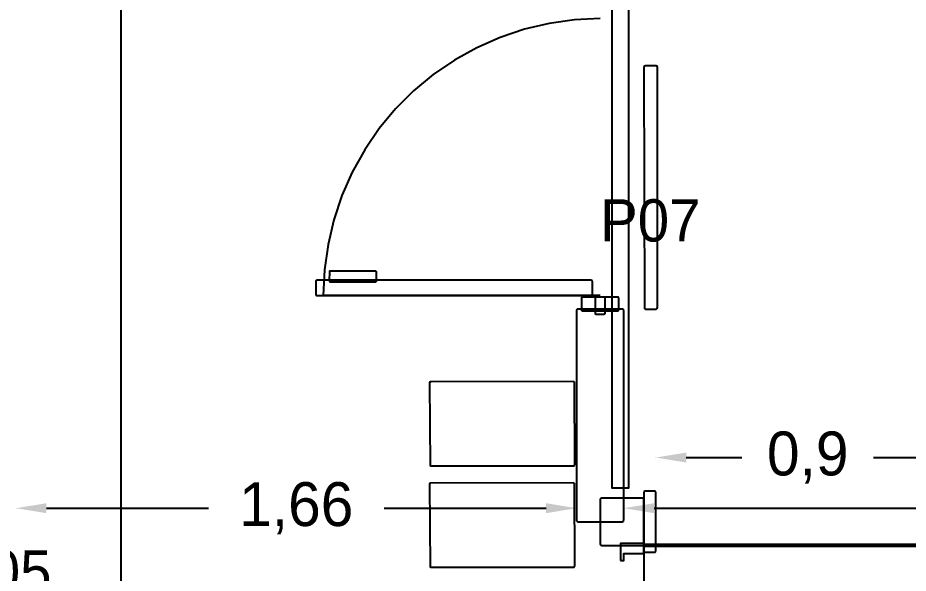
# Model space of a CAD drawing. Header units: metres. Extents: x 132.4 to 143.6, y -13.7 to 1.5.
# Drawn here: x 137.695 to 140.333, y -8.793 to -7.147 of the extents above; entities that cross this region are included whole.
import ezdxf

# ---------------------------------------------------------------- set-up
doc = ezdxf.new("R2010")
doc.units = ezdxf.units.M
for name, color, linetype in [('CORTE', 7, 'Continuous'), ('COTAS', 4, 'Continuous'), ('EJES', 3, 'Continuous'), ('TEXTOS', 7, 'Continuous'), ('VISTA', 8, 'Continuous')]:
    doc.layers.add(name, color=color, linetype=linetype)
doc.dimstyles.get("Standard").update_dxf_attribs({"dimtxt": 2.5, "dimasz": 2.5, "dimexe": 1.25, "dimexo": 0.625, "dimtad": 1, "dimcen": 2.5, "dimazin": 3, "dimtfac": 1, "dimtmove": 0, "dimatfit": 3})

# ---------------------------------------------------------------- blocks, each defined once
blk = doc.blocks.new('_CLOSEDFILLED')
at = {"color": 0, "linetype": 'BYBLOCK'}
blk.add_solid([(-1, 0.164), (0, 0), (-1, -0.164)], dxfattribs=at)
blk = doc.blocks.new('*D9')
for p, q in [((137.69, -8.6), (137.69, -8.6)), ((137.78, -8.6), (138.26, -8.6)), ((138.78, -8.6), (139.26, -8.6)), ((139.35, -8.6), (139.35, -8.6))]:
    blk.add_line(p, q)
at = {"layer": 'Defpoints'}
for p in [(137.69, -8.6), (137.69, -8.6), (139.35, -8.6)]:
    blk.add_point(p, dxfattribs=at)
at = {"layer": 'COTAS', "xscale": 0.09, "yscale": 0.09, "rotation": 180}
blk.add_blockref('_CLOSEDFILLED', (137.69, -8.6), dxfattribs=at)
at = {"layer": 'COTAS', "xscale": 0.09, "yscale": 0.09}
blk.add_blockref('_CLOSEDFILLED', (139.35, -8.6), dxfattribs=at)
at = {"layer": 'COTAS', "insert": (138.52, -8.6), "char_height": 0.13, "attachment_point": 5}
blk.add_mtext('1,66', dxfattribs=at)
blk = doc.blocks.new('*D10')
for p, q in [((139.49, -8.6), (139.49, -8.6)), ((139.58, -8.6), (140.385, -8.6)), ((140.905, -8.6), (141.71, -8.6)), ((141.8, -8.6), (141.8, -8.6))]:
    blk.add_line(p, q)
at = {"layer": 'Defpoints'}
for p in [(139.49, -8.6), (139.49, -8.6), (141.8, -8.6)]:
    blk.add_point(p, dxfattribs=at)
at = {"layer": 'COTAS', "xscale": 0.09, "yscale": 0.09, "rotation": 180}
blk.add_blockref('_CLOSEDFILLED', (139.49, -8.6), dxfattribs=at)
at = {"layer": 'COTAS', "xscale": 0.09, "yscale": 0.09}
blk.add_blockref('_CLOSEDFILLED', (141.8, -8.6), dxfattribs=at)
at = {"layer": 'COTAS', "insert": (140.645, -8.6), "char_height": 0.13, "attachment_point": 5}
blk.add_mtext('2,31', dxfattribs=at)
blk = doc.blocks.new('*D17')
for p, q in [((139.585, -8.45), (139.585, -8.45)), ((139.675, -8.45), (139.84, -8.45)), ((140.23, -8.45), (140.395, -8.45)), ((140.485, -8.45), (140.485, -8.45))]:
    blk.add_line(p, q)
at = {"layer": 'Defpoints'}
for p in [(139.585, -8.45), (139.585, -8.45), (140.485, -8.45)]:
    blk.add_point(p, dxfattribs=at)
at = {"layer": 'COTAS', "xscale": 0.09, "yscale": 0.09, "rotation": 180}
blk.add_blockref('_CLOSEDFILLED', (139.585, -8.45), dxfattribs=at)
at = {"layer": 'COTAS', "xscale": 0.09, "yscale": 0.09}
blk.add_blockref('_CLOSEDFILLED', (140.485, -8.45), dxfattribs=at)
at = {"layer": 'COTAS', "insert": (140.035, -8.45), "char_height": 0.13, "attachment_point": 5}
blk.add_mtext('0,9', dxfattribs=at)

msp = doc.modelspace()

# ---------------------------------------------------------------- linework, layer by layer
at = {"layer": 'CORTE'}
for points in [[(139.3511, -8.0116), (139.3508, -8.0119), (139.3504, -8.0133), (139.35, -8.0145), (139.35, -8.342), (139.35, -8.6355), (139.3504, -8.6369), (139.3508, -8.6381), (139.3511, -8.6384), (139.3513, -8.6387), (139.3516, -8.6389), (139.3519, -8.6392), (139.3533, -8.6396), (139.3545, -8.64), (139.4236, -8.64), (139.4855, -8.64), (139.4869, -8.6396), (139.4881, -8.6392), (139.4884, -8.6389), (139.4887, -8.6387), (139.4889, -8.6384), (139.4892, -8.6381), (139.4896, -8.6369), (139.49, -8.6355), (139.49, -8.342), (139.49, -8.0145), (139.4896, -8.0133), (139.4892, -8.0119), (139.4889, -8.0116), (139.4887, -8.0113), (139.4884, -8.0111), (139.4881, -8.0108), (139.4869, -8.0104), (139.4855, -8.01), (139.4236, -8.01), (139.3545, -8.01), (139.3533, -8.0104), (139.3519, -8.0108), (139.3516, -8.0111), (139.3513, -8.0113), (139.3511, -8.0116)], [(139.4208, -8.5719), (139.4204, -8.5733), (139.42, -8.5745), (139.42, -8.6438), (139.42, -8.7055), (139.4204, -8.7069), (139.4208, -8.7081), (139.4211, -8.7084), (139.4213, -8.7087), (139.4216, -8.7089), (139.4219, -8.7092), (139.4233, -8.7096), (139.4245, -8.71), (139.55, -8.71), (139.55, -8.57), (139.4245, -8.57), (139.4233, -8.5704), (139.4219, -8.5708), (139.4216, -8.5711), (139.4213, -8.5713), (139.4211, -8.5716), (139.4208, -8.5719)]]:
    msp.add_lwpolyline(points, close=True, dxfattribs=at)
at = {"layer": 'EJES'}
msp.add_line((138, 0.5), (138, -13.7), dxfattribs=at)
at = {"layer": 'VISTA'}
for p, q in [((139.2693, -7.164), (139.1956, -7.1813)), ((139.3443, -7.1535), (139.2693, -7.164)), ((139.42, -7.15), (139.3443, -7.1535)), ((139.1956, -7.1813), (139.1238, -7.2054)), ((139.1238, -7.2054), (139.0545, -7.236)), ((139.0545, -7.236), (138.9883, -7.2728)), ((138.9883, -7.2728), (138.9258, -7.3156)), ((138.9258, -7.3156), (138.8676, -7.364)), ((138.8676, -7.364), (138.814, -7.4176)), ((138.814, -7.4176), (138.7656, -7.4758)), ((138.7656, -7.4758), (138.7228, -7.5383)), ((138.7228, -7.5383), (138.686, -7.6045)), ((138.686, -7.6045), (138.6554, -7.6738)), ((138.6554, -7.6738), (138.6313, -7.7456)), ((138.6313, -7.7456), (138.614, -7.8193)), ((138.614, -7.8193), (138.6035, -7.8943)), ((138.6035, -7.8943), (138.6, -7.97)), ((139.42, -7.97), (138.6, -7.97))]:
    msp.add_line(p, q, dxfattribs=at)
for points in [[(139.455, -5.98), (139.455, -8.54), (139.505, -8.54), (139.505, -5.98), (139.455, -5.98)], [(139.5512, -8.0088), (139.554, -8.01), (139.586, -8.01), (139.5888, -8.0088), (139.59, -8.006), (139.59, -7.294), (139.5888, -7.2912), (139.586, -7.29), (139.554, -7.29), (139.5512, -7.2912), (139.55, -7.294), (139.5512, -8.0088)], [(139.5517, -7.2917), (139.5515, -7.2922), (139.5515, -7.2915), (139.5517, -7.2917)], [(139.5883, -7.2917), (139.5878, -7.2915), (139.5885, -7.2915), (139.5883, -7.2917)], [(138.6175, -7.9275), (138.6195, -7.9295), (138.7555, -7.9295), (138.7575, -7.9275), (138.7575, -7.8995), (138.7555, -7.8975), (138.6185, -7.8981), (138.6175, -7.9275)], [(138.5787, -7.9691), (138.579, -7.9694), (138.5798, -7.9696), (138.581, -7.97), (138.9276, -7.97), (139.394, -7.97), (139.3949, -7.9697), (139.396, -7.9694), (139.3962, -7.9692), (139.3965, -7.969), (139.3966, -7.9688), (139.3969, -7.9685), (139.3971, -7.9677), (139.3975, -7.9665), (139.3975, -7.9503), (139.3975, -7.9285), (139.3972, -7.9276), (139.3969, -7.9265), (139.3967, -7.9263), (139.3965, -7.926), (139.3962, -7.9258), (139.396, -7.9256), (139.3949, -7.9253), (139.394, -7.925), (138.9276, -7.925), (138.581, -7.925), (138.5798, -7.9254), (138.579, -7.9256), (138.5787, -7.9259), (138.5785, -7.926), (138.5783, -7.9263), (138.5781, -7.9265), (138.5778, -7.9276), (138.5775, -7.9285), (138.5775, -7.9503), (138.5775, -7.9665), (138.5779, -7.9677), (138.5781, -7.9685), (138.5784, -7.9688), (138.5785, -7.969), (138.5787, -7.9691)], [(139.3654, -7.9756), (139.3653, -7.9757), (139.3652, -7.9761), (139.365, -7.9767), (139.365, -7.9927), (139.365, -8.0133), (139.3651, -8.0137), (139.3653, -8.0143), (139.3654, -8.0144), (139.3655, -8.0145), (139.3656, -8.0146), (139.3657, -8.0147), (139.3661, -8.0148), (139.3667, -8.015), (139.4133, -8.015), (139.4733, -8.015), (139.4737, -8.0149), (139.4743, -8.0147), (139.4744, -8.0146), (139.4745, -8.0145), (139.4746, -8.0144), (139.4747, -8.0143), (139.4749, -8.0137), (139.475, -8.0133), (139.475, -7.9927), (139.475, -7.9767), (139.4748, -7.9761), (139.4747, -7.9757), (139.4746, -7.9756), (139.4745, -7.9755), (139.4744, -7.9754), (139.4743, -7.9753), (139.4737, -7.9751), (139.4733, -7.975), (139.4133, -7.975), (139.3667, -7.975), (139.3661, -7.9752), (139.3657, -7.9753), (139.3656, -7.9754), (139.3655, -7.9755), (139.3654, -7.9756)], [(139.4059, -7.9756), (139.4056, -7.9757), (139.4054, -7.9762), (139.405, -7.9768), (139.405, -7.9971), (139.405, -8.0233), (139.4053, -8.0237), (139.4056, -8.0243), (139.4058, -8.0244), (139.406, -8.0245), (139.4062, -8.0246), (139.4065, -8.0247), (139.4074, -8.0248), (139.4085, -8.025), (139.4185, -8.025), (139.4315, -8.025), (139.4324, -8.0249), (139.4335, -8.0247), (139.4337, -8.0246), (139.434, -8.0245), (139.4342, -8.0244), (139.4344, -8.0243), (139.4347, -8.0237), (139.435, -8.0233), (139.435, -7.9971), (139.435, -7.9768), (139.4346, -7.9762), (139.4344, -7.9757), (139.4341, -7.9756), (139.434, -7.9755), (139.4337, -7.9754), (139.4335, -7.9753), (139.4324, -7.9751), (139.4315, -7.975), (139.4185, -7.975), (139.4085, -7.975), (139.4074, -7.9752), (139.4065, -7.9753), (139.4062, -7.9754), (139.406, -7.9755), (139.4059, -7.9756)], [(139.5517, -8.0083), (139.5522, -8.0085), (139.5515, -8.0085), (139.5517, -8.0083)], [(139.5885, -8.0085), (139.5878, -8.0085), (139.5883, -8.0083), (139.5885, -8.0085)], [(138.9162, -8.4738), (138.919, -8.475), (139.3433, -8.4743), (139.345, -8.471), (139.3443, -8.2267), (139.341, -8.225), (138.9167, -8.2257), (138.915, -8.229), (138.9162, -8.4738)], [(138.9167, -8.2267), (138.9165, -8.2272), (138.9165, -8.2265), (138.9167, -8.2267)], [(139.3433, -8.2267), (139.3428, -8.2265), (139.3435, -8.2265), (139.3433, -8.2267)], [(138.9167, -8.4733), (138.9172, -8.4735), (138.9165, -8.4735), (138.9167, -8.4733)], [(139.3435, -8.4735), (139.3428, -8.4735), (139.3433, -8.4733), (139.3435, -8.4735)], [(138.9162, -8.7738), (138.919, -8.775), (139.3433, -8.7743), (139.345, -8.771), (139.3443, -8.5267), (139.341, -8.525), (138.9167, -8.5257), (138.915, -8.529), (138.9162, -8.7738)], [(138.9167, -8.5267), (138.9165, -8.5272), (138.9165, -8.5265), (138.9167, -8.5267)], [(139.3433, -8.5267), (139.3428, -8.5265), (139.3435, -8.5265), (139.3433, -8.5267)], [(139.552, -8.73), (139.583, -8.73), (139.5844, -8.7294), (139.585, -8.728), (139.585, -8.552), (139.5844, -8.5506), (139.583, -8.55), (139.552, -8.55), (139.5506, -8.5506), (139.55, -8.552), (139.55, -8.728), (139.5506, -8.7294), (139.552, -8.73)], [(139.48, -8.755), (139.49, -8.755), (139.49, -8.734), (139.55, -8.734), (139.55, -8.705), (139.48, -8.705), (139.48, -8.755)], [(139.55, -8.7125), (140.52, -8.7125), (140.52, -8.7075), (139.55, -8.7075), (139.55, -8.7125)], [(139.55, -8.86), (140.52, -8.86), (140.52, -8.71), (139.55, -8.71), (139.55, -8.86)], [(138.9167, -8.7733), (138.9172, -8.7735), (138.9165, -8.7735), (138.9167, -8.7733)], [(139.3435, -8.7735), (139.3428, -8.7735), (139.3433, -8.7733), (139.3435, -8.7735)]]:
    msp.add_lwpolyline(points, close=True, dxfattribs=at)

# ---------------------------------------------------------------- texts
at = {"layer": 'TEXTOS'}
for s, p in [('P07', (139.42, -7.81)), ('P05', (137.4975, -8.85))]:
    msp.add_text(s, height=0.125, dxfattribs=at).set_placement(p)

# ---------------------------------------------------------------- dimensions: what is measured, and where the dimension line sits
at = {"layer": 'COTAS'}
for base, p1, p2, picture, middle in [((139.585, -8.45), (139.585, -8.45), (140.485, -8.45), '*D17', (140.035, -8.45)), ((137.69, -8.6), (137.69, -8.6), (139.35, -8.6), '*D9', (138.52, -8.6)), ((139.49, -8.6), (139.49, -8.6), (141.8, -8.6), '*D10', (140.645, -8.6))]:
    dim = msp.add_linear_dim(base=base, p1=p1, p2=p2, dimstyle='Standard', override={"dimtxt": 0.13, "dimasz": 0.09}, dxfattribs=at)
    dim.commit()
    dim.dimension.update_dxf_attribs({"geometry": picture, "text_midpoint": middle})

doc.saveas('drawing.dxf')
